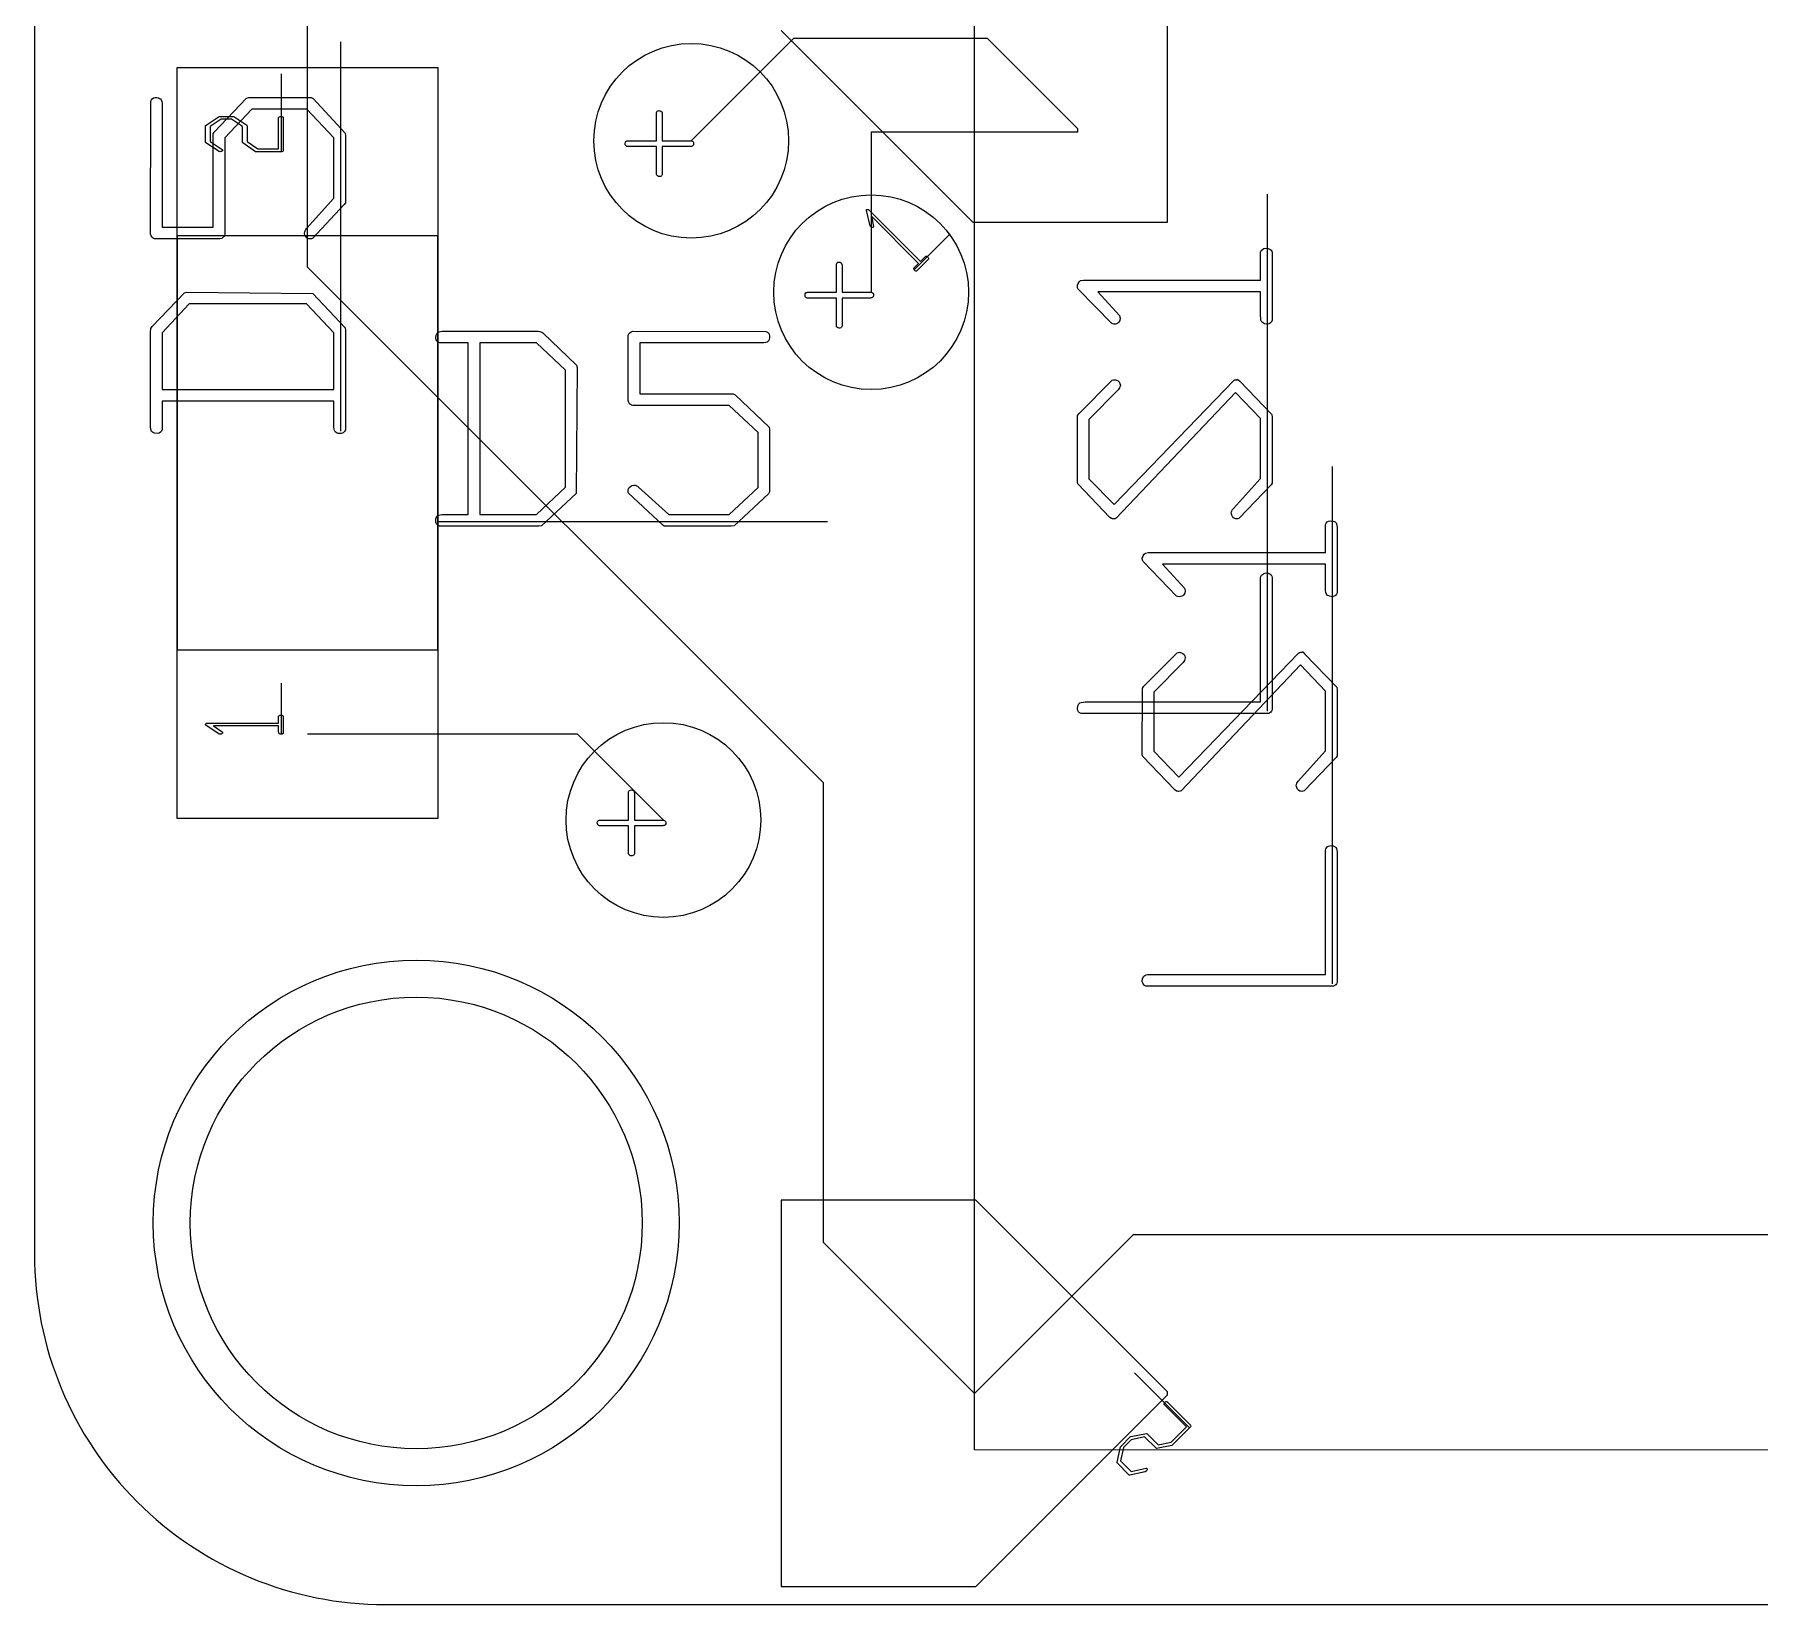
# Model space of a CAD drawing. Header units: inches. Extents: x -1 to 1.1, y -1.12 to 1.07.
# Drawn here: x -0.998 to -0.5552, y -0.998 to -0.5948 of the extents above; entities that cross this region are included whole.
import ezdxf

# ---------------------------------------------------------------- set-up
doc = ezdxf.new("R2010")
doc.units = ezdxf.units.IN
doc.header["$MEASUREMENT"] = 0
doc.linetypes.add('CENTERX2', pattern=[0.7999999999999999, 0.5, -0.1, 0.1, -0.1])

msp = doc.modelspace()

# ---------------------------------------------------------------- linework, layer by layer
at = {"color": 7, "linetype": 'Continuous'}
for p, q in [((-0.998, 0.908), (-0.998, -0.908)), ((-0.92794, -0.62486), (-0.92794, -0.44742)), ((-0.70711, -0.64294), (-0.70711, -0.54374)), ((-0.75669, -0.95831), (-0.75668, -0.57879)), ((-0.75669, -0.95831), (-0.75668, -0.57879)), ((-0.75669, -0.95831), (-0.75668, -0.57879)), ((-0.80314, -0.59579), (-0.8294, -0.62205)), ((-0.80631, -0.59373), (-0.75711, -0.64295)), ((-0.75335, -0.59579), (-0.80314, -0.59579)), ((-0.73019, -0.61895), (-0.75335, -0.59579)), ((-0.961405, -0.646515), (-0.961405, -0.603205)), ((-0.961405, -0.603205), (-0.894475, -0.603205)), ((-0.9614, -0.79612), (-0.9614, -0.6032)), ((-0.9614, -0.6032), (-0.89448, -0.6032)), ((-0.89448, -0.6032), (-0.89448, -0.79612)), ((-0.894475, -0.603205), (-0.894475, -0.646515)), ((-0.73019, -0.61986), (-0.78322, -0.61986)), ((-0.78322, -0.61986), (-0.78322, -0.66096)), ((-0.73019, -0.61986), (-0.73019, -0.61895)), ((-0.92794, -0.65452), (-0.92794, -0.62486)), ((-0.894475, -0.646515), (-0.961405, -0.646515)), ((-0.89448, -0.64651), (-0.9614, -0.64651)), ((-0.9614, -0.64651), (-0.9614, -0.75281)), ((-0.89448, -0.64651), (-0.9614, -0.64651)), ((-0.9614, -0.64651), (-0.9614, -0.75281)), ((-0.89448, -0.75281), (-0.89448, -0.64651)), ((-0.89448, -0.75281), (-0.89448, -0.64651)), ((-0.75711, -0.64295), (-0.70711, -0.64294)), ((-0.79547, -0.78699), (-0.92794, -0.65452)), ((-0.961405, -0.796115), (-0.961405, -0.752805)), ((-0.961405, -0.752805), (-0.894475, -0.752805)), ((-0.9614, -0.75281), (-0.89448, -0.75281)), ((-0.9614, -0.75281), (-0.89448, -0.75281)), ((-0.894475, -0.752805), (-0.894475, -0.796115)), ((-0.8586, -0.77446), (-0.92794, -0.77446)), ((-0.83655, -0.79651), (-0.8586, -0.77446)), ((-0.79547, -0.90502), (-0.79547, -0.78699)), ((-0.894475, -0.796115), (-0.961405, -0.796115)), ((-0.89448, -0.79612), (-0.9614, -0.79612)), ((-0.75631, -0.89417), (-0.80631, -0.89418)), ((-0.80631, -0.89418), (-0.80631, -0.99338)), ((-0.70711, -0.94339), (-0.75631, -0.89417)), ((-0.71597, -0.90304), (-0.73019, -0.91726)), ((-0.44701, -0.90304), (-0.71597, -0.90304)), ((-0.75671, -0.94378), (-0.79547, -0.90502)), ((-0.73019, -0.91726), (-0.75671, -0.94378)), ((-0.75632, -0.99338), (-0.7071, -0.94418)), ((-0.7071, -0.94418), (-0.70711, -0.94339)), ((-0.40629, -0.95832), (-0.75669, -0.95831)), ((-0.40629, -0.95832), (-0.75669, -0.95831)), ((-0.40629, -0.95832), (-0.75669, -0.95831)), ((-0.80631, -0.99338), (-0.75632, -0.99338)), ((-0.908, -0.998), (0.908, -0.998))]:
    msp.add_line(p, q, dxfattribs=at)
at = {"color": 7, "linetype": 'CENTERX2'}
for p, q in [((-0.919386667, -0.69667), (-0.919386667, -0.59667)), ((-0.934606667, -0.62486), (-0.934606667, -0.60486)), ((-0.681466667, -0.76856), (-0.681464349, -0.6357475)), ((-0.772216667, -0.65521), (-0.7629357285, -0.6459293855)), ((-0.6648, -0.83856), (-0.664797682, -0.7057475)), ((-0.8944, -0.71981), (-0.7944, -0.7198117453)), ((-0.934606667, -0.77446), (-0.934606667, -0.761335)), ((-0.701506667, -0.95262), (-0.7156485558, -0.9384776176))]:
    msp.add_line(p, q, dxfattribs=at)
at = {"color": 7, "linetype": 'Continuous', "flags": 128}
for points in [[(-0.9681214028, -0.6118950744), (-0.9680008783, -0.6115323512), (-0.9677683634, -0.6112626339), (-0.967433542, -0.6110673214), (-0.9669871134, -0.6109557143), (-0.9669871134, -0.6109557143), (-0.966559286, -0.6109743155), (-0.9661872622, -0.6110487202), (-0.9658896432, -0.6111603274), (-0.9656478277, -0.6113184375), (-0.9654618158, -0.611560253), (-0.9653223069, -0.6119322768), (-0.9652479021, -0.6124252083), (-0.9652200003, -0.6130483482), (-0.9652200003, -0.6130483482), (-0.9652200003, -0.6442890476), (-0.9652200003, -0.6442890476), (-0.9521247622, -0.6442890476), (-0.9521247622, -0.6442890476), (-0.9521247622, -0.6203121131), (-0.9521247622, -0.6203121131), (-0.951855045, -0.619809881), (-0.951855045, -0.619809881), (-0.9435775152, -0.6110952232), (-0.9435775152, -0.6110952232), (-0.9429729765, -0.6109557143), (-0.9429729765, -0.6109557143), (-0.9270131551, -0.6109557143), (-0.9270131551, -0.6109557143), (-0.9264737206, -0.6112440327), (-0.9264737206, -0.6112440327), (-0.918261295, -0.6200888988), (-0.918261295, -0.6200888988), (-0.9181961908, -0.6208050446), (-0.9181961908, -0.6208050446), (-0.9181961908, -0.6379925446), (-0.9181961908, -0.6379925446), (-0.9184659081, -0.638420372), (-0.9184659081, -0.638420372), (-0.9266225301, -0.6471908333), (-0.9266225301, -0.6471908333), (-0.9268829468, -0.6472466369), (-0.9272828724, -0.6472652381), (-0.9272828724, -0.6472652381), (-0.9275618902, -0.6472466369), (-0.9277479021, -0.6471908333), (-0.9277479021, -0.6471908333), (-0.9281013247, -0.6469769196), (-0.9283803426, -0.64667), (-0.9285663545, -0.6462886756), (-0.9286779616, -0.6458236458), (-0.9286779616, -0.6458236458), (-0.9286407593, -0.6454795238), (-0.9285477533, -0.6451633036), (-0.9283803426, -0.6448656845), (-0.9281571283, -0.6446052679), (-0.9281571283, -0.6446052679), (-0.9211723813, -0.6368299702), (-0.9211723813, -0.6368299702), (-0.9211723813, -0.6213444792), (-0.9211723813, -0.6213444792), (-0.9280827235, -0.6139319048), (-0.9280827235, -0.6139319048), (-0.9422382295, -0.6139319048), (-0.9422382295, -0.6139319048), (-0.9491485718, -0.6213444792), (-0.9491485718, -0.6213444792), (-0.9491485718, -0.6460375595), (-0.9491485718, -0.6460375595), (-0.9492229765, -0.6463816815), (-0.9493810866, -0.64667), (-0.9496136015, -0.6469211161), (-0.9499205212, -0.6471257292), (-0.9499205212, -0.6471257292), (-0.9504041521, -0.6472652381), (-0.9504041521, -0.6472652381), (-0.9672196283, -0.6472652381), (-0.9672196283, -0.6472652381), (-0.9675451491, -0.647107128), (-0.9678148664, -0.6468467113), (-0.9680287801, -0.6464932887), (-0.9681961908, -0.6460375595), (-0.9681961908, -0.6460375595), (-0.968121786, -0.6118950744)], [(-0.8370961965, -0.6145118676), (-0.8369846358, -0.6146374256), (-0.8369055807, -0.6148187872), (-0.8368544274, -0.6150559524), (-0.8368404765, -0.6153442708), (-0.8368404765, -0.6153442708), (-0.8368404765, -0.62205), (-0.8368404765, -0.62205), (-0.8293395465, -0.62205), (-0.8293395465, -0.62205), (-0.8290930807, -0.6221616071), (-0.8289210197, -0.6223243676), (-0.8288140628, -0.622533631), (-0.8287815107, -0.6227940476), (-0.8287815107, -0.6227940476), (-0.8288140628, -0.6230312128), (-0.8289210197, -0.6232544271), (-0.8290140256, -0.6233520833), (-0.8291581849, -0.6234311384), (-0.8293488471, -0.6234962426), (-0.8295860122, -0.6235380952), (-0.8295860122, -0.6235380952), (-0.8368404765, -0.6235380952), (-0.8368404765, -0.6235380952), (-0.8368404765, -0.6307088542), (-0.8368404765, -0.6307088542), (-0.8369148813, -0.6308902158), (-0.8370032369, -0.6310297247), (-0.8370962429, -0.6311320312), (-0.8372031997, -0.6311924851), (-0.8374124631, -0.631252939), (-0.8376031253, -0.6312761905), (-0.8376031253, -0.6312761905), (-0.8378309899, -0.6312296875), (-0.8380774557, -0.6310948289), (-0.8382634676, -0.6309041667), (-0.8383285718, -0.6307088542), (-0.8383285718, -0.6307088542), (-0.8383285718, -0.6235380952), (-0.8383285718, -0.6235380952), (-0.8458109006, -0.6235380952), (-0.8458109006, -0.6235380952), (-0.8459597102, -0.623486942), (-0.8460945688, -0.6233985863), (-0.8462201268, -0.6232869792), (-0.846331734, -0.6231381696), (-0.846331734, -0.6231381696), (-0.8463549855, -0.6229940104), (-0.846364286, -0.6227754464), (-0.846364286, -0.6227754464), (-0.8463131328, -0.6224592262), (-0.846159673, -0.6222313616), (-0.8460434155, -0.6221523065), (-0.8458992563, -0.622096503), (-0.8457271953, -0.6220593006), (-0.8455318828, -0.62205), (-0.8455318828, -0.62205), (-0.8383285718, -0.62205), (-0.8383285718, -0.62205), (-0.8383285718, -0.6148141369), (-0.8383285718, -0.6148141369), (-0.8382495167, -0.6146188244), (-0.8381100078, -0.6144700149), (-0.8379239959, -0.6143677083), (-0.8376775301, -0.6143119048), (-0.8376775301, -0.6143119048), (-0.8373659602, -0.614363058), (-0.8370962429, -0.6145118676)], [(-0.953966473, -0.6180147619), (-0.9506148515, -0.6158495833), (-0.9506148515, -0.6158495833), (-0.9503655956, -0.615812381), (-0.9503655956, -0.615812381), (-0.947043423, -0.615812381), (-0.947043423, -0.615812381), (-0.9468499706, -0.6158495833), (-0.9468499706, -0.6158495833), (-0.943498036, -0.6180854464), (-0.943498036, -0.6180854464), (-0.9434161908, -0.6182491369), (-0.9434161908, -0.6182491369), (-0.9434161908, -0.6222707143), (-0.9434161908, -0.6222707143), (-0.9406818158, -0.6241457143), (-0.9406818158, -0.6241457143), (-0.9353209527, -0.6241457143), (-0.9353209527, -0.6241457143), (-0.9353209527, -0.6161025595), (-0.9353209527, -0.6161025595), (-0.9352614289, -0.6159760714), (-0.9351423813, -0.6158830655), (-0.9349638099, -0.6158309821), (-0.9347257146, -0.615812381), (-0.9347257146, -0.615812381), (-0.9344913396, -0.6158309821), (-0.9343016075, -0.6158867857), (-0.9342272027, -0.6159314286), (-0.9341713991, -0.6160021131), (-0.9341416372, -0.6160913988), (-0.9341304765, -0.6162067262), (-0.9341304765, -0.6162067262), (-0.9341304765, -0.624625625), (-0.9341304765, -0.624625625), (-0.9342718456, -0.6247744345), (-0.9344801789, -0.62486), (-0.9344801789, -0.62486), (-0.9350196134, -0.62486), (-0.9350196134, -0.62486), (-0.9412658932, -0.62486), (-0.9412658932, -0.62486), (-0.9445545837, -0.6226166964), (-0.9445545837, -0.6226166964), (-0.944606667, -0.6225088095), (-0.944606667, -0.6225088095), (-0.944606667, -0.6184053869), (-0.944606667, -0.6184053869), (-0.9474377682, -0.6165266667), (-0.9474377682, -0.6165266667), (-0.9501088991, -0.6165266667), (-0.9501088991, -0.6165266667), (-0.9529400003, -0.6183793452), (-0.9529400003, -0.6183793452), (-0.9529400003, -0.6222483929), (-0.9529400003, -0.6222483929), (-0.9497963991, -0.6243019643), (-0.9497963991, -0.6243019643), (-0.9497554765, -0.6243986905), (-0.9497405956, -0.6244805357), (-0.9497405956, -0.6244805357), (-0.949777798, -0.6246293452), (-0.9498931253, -0.6247521131), (-0.9500828575, -0.6248339583), (-0.9503507146, -0.62486), (-0.9503507146, -0.62486), (-0.9506036908, -0.6248227976), (-0.9506036908, -0.6248227976), (-0.9540188694, -0.6226204167), (-0.9540188694, -0.6226204167), (-0.9541304765, -0.6224753274), (-0.9541304765, -0.6224753274), (-0.9541044349, -0.61814125), (-0.9541044349, -0.61814125), (-0.953966786, -0.6180147619)], [(-0.7839090242, -0.6397524107), (-0.7836712801, -0.6399458631), (-0.7836712801, -0.6399458631), (-0.7705500003, -0.6530671429), (-0.7705500003, -0.6530671429), (-0.7691995539, -0.6517166964), (-0.7691995539, -0.6517166964), (-0.7690842265, -0.6516906548), (-0.7689614587, -0.6516980952), (-0.768842411, -0.6517464583), (-0.768715923, -0.6518283036), (-0.768715923, -0.6518283036), (-0.768559673, -0.6520143155), (-0.7684703872, -0.6521891667), (-0.7684555063, -0.6522747321), (-0.7684703872, -0.6523602976), (-0.7685150301, -0.6524458631), (-0.7685894349, -0.6525351488), (-0.7685894349, -0.6525351488), (-0.7715656253, -0.6555113393), (-0.7715656253, -0.6555113393), (-0.7716772325, -0.6555336607), (-0.7717888396, -0.6555225), (-0.7719078872, -0.6554778571), (-0.7720306551, -0.6553960119), (-0.7720306551, -0.6553960119), (-0.7721943456, -0.6551988393), (-0.7722761908, -0.6550128274), (-0.772279911, -0.6549198214), (-0.7722464289, -0.654819375), (-0.7721831849, -0.6547152083), (-0.7720827384, -0.654599881), (-0.7720827384, -0.654599881), (-0.7710261908, -0.6535433333), (-0.7710261908, -0.6535433333), (-0.7831206849, -0.6414488393), (-0.7831206849, -0.6414488393), (-0.7825738099, -0.6440864881), (-0.7825738099, -0.6440864881), (-0.7826147325, -0.6441832143), (-0.7826593753, -0.6442464583), (-0.7826593753, -0.6442464583), (-0.7827895837, -0.6443208631), (-0.7829532741, -0.6443245833), (-0.7831430063, -0.6442464583), (-0.7833513396, -0.6440753274), (-0.7833513396, -0.6440753274), (-0.7835075896, -0.6438744345), (-0.7835075896, -0.6438744345), (-0.7844488099, -0.6399421429), (-0.7844488099, -0.6399421429), (-0.7844339289, -0.6398379762), (-0.7843744051, -0.6397486905), (-0.7843744051, -0.6397486905), (-0.7843223218, -0.639726369), (-0.7842107146, -0.6397003274), (-0.7840619051, -0.6396966071), (-0.7839093753, -0.6397524107)], [(-0.7294652265, -0.6579852232), (-0.7287212461, -0.6578457143), (-0.7287212461, -0.6578457143), (-0.683250636, -0.6578457143), (-0.683250636, -0.6578457143), (-0.683250636, -0.650637753), (-0.683250636, -0.650637753), (-0.6830646241, -0.6502564286), (-0.6827949068, -0.6499588095), (-0.6824507848, -0.6497541964), (-0.6820136568, -0.6496425893), (-0.6820136568, -0.6496425893), (-0.681297511, -0.6497262947), (-0.6807487758, -0.6499681101), (-0.6805441627, -0.6501727232), (-0.6803953532, -0.6504517411), (-0.6803023473, -0.6508330655), (-0.6802744455, -0.6512887947), (-0.6802744455, -0.6512887947), (-0.6802744455, -0.6681507738), (-0.6802744455, -0.6681507738), (-0.6804511568, -0.6685413988), (-0.6807115735, -0.6688297173), (-0.6810556955, -0.669043631), (-0.6814835229, -0.6691552381), (-0.6814835229, -0.6691552381), (-0.6822368711, -0.6690529316), (-0.6827949068, -0.6687553125), (-0.6829902193, -0.6684948958), (-0.6831390288, -0.6681135714), (-0.6832227342, -0.6676020387), (-0.683250636, -0.6669788988), (-0.683250636, -0.6669788988), (-0.683250636, -0.6608219048), (-0.683250636, -0.6608219048), (-0.7250661121, -0.6608219048), (-0.7250661121, -0.6608219048), (-0.719439252, -0.6669323958), (-0.719439252, -0.6669323958), (-0.7193369455, -0.6673230208), (-0.7192997431, -0.6676485417), (-0.7192997431, -0.6676485417), (-0.7193927491, -0.6682344792), (-0.7196810675, -0.6687274107), (-0.7198949812, -0.6689134226), (-0.7201553979, -0.669043631), (-0.7204716181, -0.6691273363), (-0.7208250407, -0.6691552381), (-0.7208250407, -0.6691552381), (-0.7214574812, -0.6690157292), (-0.7214574812, -0.6690157292), (-0.7300698324, -0.6601336607), (-0.7300698324, -0.6601336607), (-0.7302186419, -0.6597895387), (-0.7302744455, -0.6593524107), (-0.7302744455, -0.6593524107), (-0.7302186419, -0.6591105953), (-0.7300698324, -0.6587013691), (-0.7298187163, -0.6582735417), (-0.7294652937, -0.6579852232)], [(-0.7909160899, -0.6534218676), (-0.7908046358, -0.6535474256), (-0.7907255807, -0.6537287872), (-0.7906744274, -0.6539659524), (-0.7906604765, -0.6542542708), (-0.7906604765, -0.6542542708), (-0.7906604765, -0.66096), (-0.7906604765, -0.66096), (-0.7831595465, -0.66096), (-0.7831595465, -0.66096), (-0.7829130807, -0.6610716071), (-0.7827410197, -0.6612343676), (-0.7826340628, -0.661443631), (-0.7826015107, -0.6617040476), (-0.7826015107, -0.6617040476), (-0.7826340628, -0.6619412128), (-0.7827410197, -0.6621644271), (-0.7828340256, -0.6622620833), (-0.7829781849, -0.6623411384), (-0.7831688471, -0.6624062426), (-0.7834060122, -0.6624480952), (-0.7834060122, -0.6624480952), (-0.7906604765, -0.6624480952), (-0.7906604765, -0.6624480952), (-0.7906604765, -0.6696188542), (-0.7906604765, -0.6696188542), (-0.7907348813, -0.6698002158), (-0.7908232369, -0.6699397247), (-0.7909162429, -0.6700420312), (-0.7910231997, -0.6701024851), (-0.7912324631, -0.670162939), (-0.7914231253, -0.6701861905), (-0.7914231253, -0.6701861905), (-0.7916509899, -0.6701396875), (-0.7918974557, -0.6700048289), (-0.7920834676, -0.6698141667), (-0.7921485718, -0.6696188542), (-0.7921485718, -0.6696188542), (-0.7921485718, -0.6624480952), (-0.7921485718, -0.6624480952), (-0.7996309006, -0.6624480952), (-0.7996309006, -0.6624480952), (-0.7997797102, -0.662396942), (-0.7999145688, -0.6623085863), (-0.8000401268, -0.6621969792), (-0.800151734, -0.6620481696), (-0.800151734, -0.6620481696), (-0.8001749855, -0.6619040104), (-0.800184286, -0.6616854464), (-0.800184286, -0.6616854464), (-0.8001331328, -0.6613692262), (-0.799979673, -0.6611413616), (-0.7998634155, -0.6610623065), (-0.7997192563, -0.661006503), (-0.7995471953, -0.6609693006), (-0.7993518828, -0.66096), (-0.7993518828, -0.66096), (-0.7921485718, -0.66096), (-0.7921485718, -0.66096), (-0.7921485718, -0.6537241369), (-0.7921485718, -0.6537241369), (-0.7920695167, -0.6535288244), (-0.7919300078, -0.6533800149), (-0.7917439959, -0.6532777083), (-0.7914975301, -0.6532219048), (-0.7914975301, -0.6532219048), (-0.7911859602, -0.653273058), (-0.7909162429, -0.6534218676)], [(-0.96778642, -0.6698005804), (-0.9595094349, -0.6610952232), (-0.9595094349, -0.6610952232), (-0.9589048962, -0.6609557143), (-0.9589048962, -0.6609557143), (-0.9265388247, -0.6612440327), (-0.9265388247, -0.6612440327), (-0.918261295, -0.6700888988), (-0.918261295, -0.6700888988), (-0.9181961908, -0.6708050446), (-0.9181961908, -0.6708050446), (-0.9181961908, -0.6963351786), (-0.9181961908, -0.6963351786), (-0.9184194051, -0.6967444048), (-0.9187449259, -0.6970327232), (-0.9191634527, -0.6972094345), (-0.919684286, -0.6972652381), (-0.919684286, -0.6972652381), (-0.9200191075, -0.6972373363), (-0.9203074259, -0.6971443304), (-0.9205678426, -0.6970048214), (-0.9207817563, -0.6968002083), (-0.920949167, -0.6965118899), (-0.9210700747, -0.6961305655), (-0.9211444795, -0.6956562351), (-0.9211723813, -0.6950888988), (-0.9211723813, -0.6950888988), (-0.9211723813, -0.6889319048), (-0.9211723813, -0.6889319048), (-0.9652200003, -0.6889319048), (-0.9652200003, -0.6889319048), (-0.9652200003, -0.696186369), (-0.9652200003, -0.696186369), (-0.9653781105, -0.6966048958), (-0.9656385271, -0.6969211161), (-0.9659919497, -0.6971443304), (-0.9664569795, -0.6972652381), (-0.9664569795, -0.6972652381), (-0.9671731253, -0.6971815327), (-0.967731161, -0.6969397173), (-0.9679357741, -0.6967351042), (-0.9680752831, -0.6964467857), (-0.968168289, -0.6960654613), (-0.9681961908, -0.6956097321), (-0.9681961908, -0.6956097321), (-0.9681961908, -0.6948191815), (-0.9681961908, -0.6948191815), (-0.9681961908, -0.6709538542), (-0.9681961908, -0.6709538542), (-0.968168289, -0.6705818304), (-0.9680938843, -0.6702656101), (-0.9679636759, -0.6700051935), (-0.9677869646, -0.6698005804)], [(-0.9582625834, -0.6639319048), (-0.9652200003, -0.671372381), (-0.9652200003, -0.671372381), (-0.9652200003, -0.6859557143), (-0.9652200003, -0.6859557143), (-0.9211723813, -0.6859557143), (-0.9211723813, -0.6859557143), (-0.9211723813, -0.671372381), (-0.9211723813, -0.671372381), (-0.9281943307, -0.6639319048), (-0.9281943307, -0.6639319048), (-0.9582631551, -0.6639319048)], [(-0.8675303515, -0.6714097024), (-0.8588252232, -0.6796872321), (-0.8588252232, -0.6796872321), (-0.8586857143, -0.6802917708), (-0.8586857143, -0.6802917708), (-0.8589740327, -0.7126578423), (-0.8589740327, -0.7126578423), (-0.8678188988, -0.720935372), (-0.8678188988, -0.720935372), (-0.8685350446, -0.7210004762), (-0.8685350446, -0.7210004762), (-0.8940651786, -0.7210004762), (-0.8940651786, -0.7210004762), (-0.8944744048, -0.7207772619), (-0.8947627232, -0.7204517411), (-0.8949394345, -0.7200332143), (-0.8949952381, -0.719512381), (-0.8949952381, -0.719512381), (-0.8949673363, -0.7191775595), (-0.8948743304, -0.7188799405), (-0.8947348214, -0.7186288244), (-0.8945302083, -0.7184149107), (-0.8942418899, -0.7182475), (-0.8938605655, -0.7181172917), (-0.8933862351, -0.7180521875), (-0.8928188988, -0.7180242857), (-0.8928188988, -0.7180242857), (-0.8866619048, -0.7180242857), (-0.8866619048, -0.7180242857), (-0.8866619048, -0.6739766667), (-0.8866619048, -0.6739766667), (-0.893916369, -0.6739766667), (-0.893916369, -0.6739766667), (-0.8943348958, -0.6738185565), (-0.8946511161, -0.6735581399), (-0.8948743304, -0.6732047173), (-0.8949952381, -0.6727396875), (-0.8949952381, -0.6727396875), (-0.8949115327, -0.6720235417), (-0.8946697173, -0.6714748065), (-0.8944651042, -0.6712701935), (-0.8941767857, -0.6711213839), (-0.8937954613, -0.671028378), (-0.8933397321, -0.6710004762), (-0.8933397321, -0.6710004762), (-0.8925491815, -0.6710004762), (-0.8925491815, -0.6710004762), (-0.8686838542, -0.6710004762), (-0.8686838542, -0.6710004762), (-0.8683118304, -0.671028378), (-0.8679956101, -0.6711027827), (-0.8677351935, -0.6712329911), (-0.8675305804, -0.6714097024)], [(-0.8102201336, -0.6710757432), (-0.8098575893, -0.671196651), (-0.809587872, -0.6714291658), (-0.8093925595, -0.6717639873), (-0.8092809524, -0.6722104158), (-0.8092809524, -0.6722104158), (-0.8092995536, -0.6726382432), (-0.8093739583, -0.673010267), (-0.8094855655, -0.6733171867), (-0.8096436756, -0.6735590022), (-0.8098854911, -0.6737450141), (-0.8102575149, -0.6738752224), (-0.8107504464, -0.6739496272), (-0.8113735863, -0.6739775289), (-0.8113735863, -0.6739775289), (-0.8426142857, -0.6739775289), (-0.8426142857, -0.6739775289), (-0.8426142857, -0.687072767), (-0.8426142857, -0.687072767), (-0.8186373512, -0.687072767), (-0.8186373512, -0.687072767), (-0.8181351191, -0.6873424843), (-0.8181351191, -0.6873424843), (-0.8094204613, -0.6956200141), (-0.8094204613, -0.6956200141), (-0.8092809524, -0.6962245528), (-0.8092809524, -0.6962245528), (-0.8092809524, -0.7121843742), (-0.8092809524, -0.7121843742), (-0.8095692708, -0.7127238087), (-0.8095692708, -0.7127238087), (-0.8184141369, -0.7209362343), (-0.8184141369, -0.7209362343), (-0.8191302827, -0.7210013385), (-0.8191302827, -0.7210013385), (-0.8363177827, -0.7210013385), (-0.8363177827, -0.7210013385), (-0.8367456101, -0.7207316212), (-0.8367456101, -0.7207316212), (-0.8455160714, -0.7125749992), (-0.8455160714, -0.7125749992), (-0.845571875, -0.7123145825), (-0.8455904762, -0.7119146569), (-0.8455904762, -0.7119146569), (-0.845571875, -0.7116263385), (-0.8455160714, -0.7114496272), (-0.8455160714, -0.7114496272), (-0.8453021577, -0.7110869039), (-0.8449952381, -0.7108171867), (-0.8446139137, -0.7106218742), (-0.8441488839, -0.7105195676), (-0.8441488839, -0.7105195676), (-0.8438047619, -0.7105474694), (-0.8434885417, -0.710649776), (-0.8431909226, -0.7108078861), (-0.842930506, -0.711040401), (-0.842930506, -0.711040401), (-0.8351552083, -0.718025148), (-0.8351552083, -0.718025148), (-0.8196697173, -0.718025148), (-0.8196697173, -0.718025148), (-0.8122571429, -0.7111148057), (-0.8122571429, -0.7111148057), (-0.8122571429, -0.6969592998), (-0.8122571429, -0.6969592998), (-0.8196697173, -0.6900489575), (-0.8196697173, -0.6900489575), (-0.8443627976, -0.6900489575), (-0.8443627976, -0.6900489575), (-0.8447069197, -0.6899745528), (-0.8449952381, -0.6898164426), (-0.8452463542, -0.6895839278), (-0.8454509673, -0.6892770081), (-0.8454509673, -0.6892770081), (-0.8455904762, -0.6887933772), (-0.8455904762, -0.6887933772), (-0.8455904762, -0.671977901), (-0.8455904762, -0.671977901), (-0.8454323661, -0.6716523801), (-0.8451719494, -0.6713826629), (-0.8448185268, -0.6711687492), (-0.8443627976, -0.6710013385), (-0.8443627976, -0.6710013385), (-0.8102203125, -0.6710757432)], [(-0.861661406, -0.6809335119), (-0.869102381, -0.6739766667), (-0.869102381, -0.6739766667), (-0.8836857143, -0.6739766667), (-0.8836857143, -0.6739766667), (-0.8836857143, -0.7180242857), (-0.8836857143, -0.7180242857), (-0.869102381, -0.7180242857), (-0.869102381, -0.7180242857), (-0.8616619048, -0.7110023363), (-0.8616619048, -0.7110023363), (-0.8616619048, -0.6809335119)], [(-0.7298565286, -0.6921370089), (-0.7213188449, -0.6835804613), (-0.7213188449, -0.6835804613), (-0.7210212259, -0.6834781548), (-0.720695705, -0.6834409524), (-0.720695705, -0.6834409524), (-0.7204631902, -0.6834781548), (-0.7202120741, -0.6835804613), (-0.7202120741, -0.6835804613), (-0.7198400503, -0.6837385714), (-0.7195517318, -0.6840082887), (-0.7193471187, -0.6843803125), (-0.7192355116, -0.6848546429), (-0.7192355116, -0.6848546429), (-0.7194401247, -0.6855428869), (-0.7197842467, -0.6860544197), (-0.7197842467, -0.6860544197), (-0.7272991277, -0.6936809077), (-0.7272991277, -0.6936809077), (-0.7272991277, -0.7088687798), (-0.7272991277, -0.7088687798), (-0.7208724164, -0.7155094048), (-0.7208724164, -0.7155094048), (-0.6901525503, -0.6836548661), (-0.6901525503, -0.6836548661), (-0.6899014342, -0.683496756), (-0.6895480116, -0.6834409524), (-0.6895480116, -0.6834409524), (-0.6894085027, -0.6834409524), (-0.6892782943, -0.6834409524), (-0.6892782943, -0.6834409524), (-0.6891852884, -0.6833293452), (-0.689101583, -0.6832828423), (-0.6890457795, -0.6833293452), (-0.6889992765, -0.6834409524), (-0.6889992765, -0.6834409524), (-0.6885993509, -0.683794375), (-0.6885993509, -0.683794375), (-0.6803404223, -0.6923695238), (-0.6803404223, -0.6923695238), (-0.6802753181, -0.6930763691), (-0.6802753181, -0.6930763691), (-0.6802753181, -0.710012753), (-0.6802753181, -0.710012753), (-0.6805450354, -0.7104405804), (-0.6805450354, -0.7104405804), (-0.6887016574, -0.7190157292), (-0.6887016574, -0.7190157292), (-0.6890643806, -0.7191180357), (-0.6893619997, -0.7191552381), (-0.6893619997, -0.7191552381), (-0.6896410175, -0.7191366369), (-0.6898270295, -0.7190808333), (-0.6898270295, -0.7190808333), (-0.6901804521, -0.7188669197), (-0.6904594699, -0.71856), (-0.6906454818, -0.7181879762), (-0.690757089, -0.7177229464), (-0.690757089, -0.7177229464), (-0.6907198866, -0.7173788244), (-0.6906268806, -0.7170626042), (-0.6904594699, -0.7167742857), (-0.6902362556, -0.7165138691), (-0.6902362556, -0.7165138691), (-0.6832515086, -0.7087850744), (-0.6832515086, -0.7087850744), (-0.6832515086, -0.6934204911), (-0.6832515086, -0.6934204911), (-0.6896782199, -0.6866961607), (-0.6896782199, -0.6866961607), (-0.7203329818, -0.7190157292), (-0.7203329818, -0.7190157292), (-0.7205933985, -0.7191180357), (-0.7210026247, -0.7191552381), (-0.7210026247, -0.7191552381), (-0.7212537408, -0.7191366369), (-0.721476955, -0.7190808333), (-0.721476955, -0.7190808333), (-0.7219512854, -0.7188018155), (-0.7219512854, -0.7188018155), (-0.7301358092, -0.7101708631), (-0.7301358092, -0.7101708631), (-0.7302753181, -0.7097523363), (-0.7302753181, -0.7097523363), (-0.730210214, -0.6926392411), (-0.730210214, -0.6926392411), (-0.7298567914, -0.6921370089)], [(-0.712798219, -0.7279852232), (-0.7120545791, -0.7278457143), (-0.7120545791, -0.7278457143), (-0.666583969, -0.7278457143), (-0.666583969, -0.7278457143), (-0.666583969, -0.720637753), (-0.666583969, -0.720637753), (-0.6663979571, -0.7202564286), (-0.6661282398, -0.7199588095), (-0.6657841178, -0.7197541964), (-0.6653469898, -0.7196425893), (-0.6653469898, -0.7196425893), (-0.664630844, -0.7197262947), (-0.6640821088, -0.7199681101), (-0.6638774957, -0.7201727232), (-0.6637286862, -0.7204517411), (-0.6636356803, -0.7208330655), (-0.6636077785, -0.7212887947), (-0.6636077785, -0.7212887947), (-0.6636077785, -0.7381507738), (-0.6636077785, -0.7381507738), (-0.6637844898, -0.7385413988), (-0.6640449065, -0.7388297173), (-0.6643890285, -0.739043631), (-0.6648168559, -0.7391552381), (-0.6648168559, -0.7391552381), (-0.6655702041, -0.7390529316), (-0.6661282398, -0.7387553125), (-0.6663235523, -0.7384948958), (-0.6664723618, -0.7381135714), (-0.6665560672, -0.7376020387), (-0.666583969, -0.7369788988), (-0.666583969, -0.7369788988), (-0.666583969, -0.7308219048), (-0.666583969, -0.7308219048), (-0.7083994451, -0.7308219048), (-0.7083994451, -0.7308219048), (-0.702772585, -0.7369323958), (-0.702772585, -0.7369323958), (-0.7026702785, -0.7373230208), (-0.7026330761, -0.7376485417), (-0.7026330761, -0.7376485417), (-0.7027260821, -0.7382344792), (-0.7030144005, -0.7387274107), (-0.7032283142, -0.7389134226), (-0.7034887309, -0.739043631), (-0.7038049511, -0.7391273363), (-0.7041583737, -0.7391552381), (-0.7041583737, -0.7391552381), (-0.7047908142, -0.7390157292), (-0.7047908142, -0.7390157292), (-0.7134031654, -0.7301336607), (-0.7134031654, -0.7301336607), (-0.7135519749, -0.7297895387), (-0.7136077785, -0.7293524107), (-0.7136077785, -0.7293524107), (-0.7135519749, -0.7291105953), (-0.7134031654, -0.7287013691), (-0.7131520493, -0.7282735417), (-0.7127986267, -0.7279852232)], [(-0.7299040481, -0.7666440774), (-0.7296623515, -0.7664394643), (-0.7292996283, -0.7662906548), (-0.728825298, -0.7662069494), (-0.7282393605, -0.7661790476), (-0.7282393605, -0.7661790476), (-0.6832523813, -0.7661790476), (-0.6832523813, -0.7661790476), (-0.6832523813, -0.7342687054), (-0.6832523813, -0.7342687054), (-0.6831779765, -0.7339338839), (-0.6830198664, -0.7336548661), (-0.6827873515, -0.7334316518), (-0.6824711313, -0.7332642411), (-0.6824711313, -0.7332642411), (-0.6821177087, -0.733106131), (-0.681764286, -0.7330503274), (-0.681764286, -0.7330503274), (-0.6812713545, -0.7331340327), (-0.680778423, -0.7333758482), (-0.6805552087, -0.7335804613), (-0.6803970985, -0.7338594792), (-0.6803040926, -0.7342408036), (-0.6802761908, -0.7346965327), (-0.6802761908, -0.7346965327), (-0.6802761908, -0.7682251786), (-0.6802761908, -0.7682251786), (-0.6804343009, -0.7685506994), (-0.6806296134, -0.7688111161), (-0.6808714289, -0.7690157292), (-0.6811597474, -0.7691552381), (-0.6811597474, -0.7691552381), (-0.6825176343, -0.7691552381), (-0.6825176343, -0.7691552381), (-0.7293275301, -0.7691552381), (-0.7293275301, -0.7691552381), (-0.7296902533, -0.7689785268), (-0.7299692712, -0.7687088095), (-0.7301645837, -0.7683739881), (-0.7302761908, -0.7679461607), (-0.7302761908, -0.7679461607), (-0.7301831849, -0.7671928125), (-0.729904167, -0.7666440774)], [(-0.7131901078, -0.7621370089), (-0.7046521779, -0.7535804613), (-0.7046521779, -0.7535804613), (-0.7043545589, -0.7534781548), (-0.704029038, -0.7534409524), (-0.704029038, -0.7534409524), (-0.7037965232, -0.7534781548), (-0.7035454071, -0.7535804613), (-0.7035454071, -0.7535804613), (-0.7031733833, -0.7537385714), (-0.7028850648, -0.7540082887), (-0.7026804517, -0.7543803125), (-0.7025688446, -0.7548546429), (-0.7025688446, -0.7548546429), (-0.7027734577, -0.7555428869), (-0.7031175797, -0.7560544197), (-0.7031175797, -0.7560544197), (-0.7106324607, -0.7636809077), (-0.7106324607, -0.7636809077), (-0.7106324607, -0.7788687798), (-0.7106324607, -0.7788687798), (-0.7042057494, -0.7855094048), (-0.7042057494, -0.7855094048), (-0.6734858833, -0.7536548661), (-0.6734858833, -0.7536548661), (-0.6732347672, -0.753496756), (-0.6728813446, -0.7534409524), (-0.6728813446, -0.7534409524), (-0.6727418357, -0.7534409524), (-0.6726116273, -0.7534409524), (-0.6726116273, -0.7534409524), (-0.6725186214, -0.7533293452), (-0.672434916, -0.7532828423), (-0.6723791125, -0.7533293452), (-0.6723326095, -0.7534409524), (-0.6723326095, -0.7534409524), (-0.6719326839, -0.753794375), (-0.6719326839, -0.753794375), (-0.6636737553, -0.7623695238), (-0.6636737553, -0.7623695238), (-0.6636086511, -0.7630763691), (-0.6636086511, -0.7630763691), (-0.6636086511, -0.780012753), (-0.6636086511, -0.780012753), (-0.6638783684, -0.7804405804), (-0.6638783684, -0.7804405804), (-0.6720349904, -0.7890157292), (-0.6720349904, -0.7890157292), (-0.6723977136, -0.7891180357), (-0.6726953327, -0.7891552381), (-0.6726953327, -0.7891552381), (-0.6729743505, -0.7891366369), (-0.6731603625, -0.7890808333), (-0.6731603625, -0.7890808333), (-0.6735137851, -0.7888669197), (-0.6737928029, -0.78856), (-0.6739788148, -0.7881879762), (-0.674090422, -0.7877229464), (-0.674090422, -0.7877229464), (-0.6740532196, -0.7873788244), (-0.6739602136, -0.7870626042), (-0.6737928029, -0.7867742857), (-0.6735695886, -0.7865138691), (-0.6735695886, -0.7865138691), (-0.6665848416, -0.7787850744), (-0.6665848416, -0.7787850744), (-0.6665848416, -0.7634204911), (-0.6665848416, -0.7634204911), (-0.6730115529, -0.7566961607), (-0.6730115529, -0.7566961607), (-0.7036663148, -0.7890157292), (-0.7036663148, -0.7890157292), (-0.7039267315, -0.7891180357), (-0.7043359577, -0.7891552381), (-0.7043359577, -0.7891552381), (-0.7045870738, -0.7891366369), (-0.704810288, -0.7890808333), (-0.704810288, -0.7890808333), (-0.7052846184, -0.7888018155), (-0.7052846184, -0.7888018155), (-0.7134691422, -0.7801708631), (-0.7134691422, -0.7801708631), (-0.7136086511, -0.7797523363), (-0.7136086511, -0.7797523363), (-0.713543547, -0.7626392411), (-0.713543547, -0.7626392411), (-0.7131901244, -0.7621370089)], [(-0.9538063149, -0.7716400595), (-0.9535091968, -0.7716028571), (-0.9535091968, -0.7716028571), (-0.9353209527, -0.7716028571), (-0.9353209527, -0.7716028571), (-0.9353209527, -0.769835744), (-0.9353209527, -0.769835744), (-0.935246548, -0.7697390179), (-0.935138661, -0.7696683333), (-0.9350010122, -0.76961625), (-0.934826161, -0.7695902083), (-0.934826161, -0.7695902083), (-0.9345397027, -0.7696088095), (-0.9343202087, -0.7696720536), (-0.9342383634, -0.7697204167), (-0.9341788396, -0.7697911012), (-0.9341416372, -0.7698841071), (-0.9341304765, -0.7699994345), (-0.9341304765, -0.7699994345), (-0.9341304765, -0.774210744), (-0.9341304765, -0.774210744), (-0.934201161, -0.7743074702), (-0.9343053277, -0.7743781548), (-0.9344429765, -0.7744302381), (-0.9346141075, -0.77446), (-0.9346141075, -0.77446), (-0.9349154468, -0.7744339583), (-0.935138661, -0.7743595536), (-0.935216786, -0.7742925893), (-0.9352763099, -0.7741921429), (-0.935309792, -0.7740619345), (-0.9353209527, -0.7739019643), (-0.9353209527, -0.7739019643), (-0.9353209527, -0.7723171429), (-0.9353209527, -0.7723171429), (-0.9520471432, -0.7723171429), (-0.9520471432, -0.7723171429), (-0.9497963991, -0.7738870833), (-0.9497963991, -0.7738870833), (-0.9497554765, -0.7739875298), (-0.9497405956, -0.7740730952), (-0.9497405956, -0.7740730952), (-0.949777798, -0.7742219048), (-0.9498931253, -0.7743483929), (-0.9500828575, -0.7744302381), (-0.9503507146, -0.77446), (-0.9503507146, -0.77446), (-0.9506036908, -0.7744227976), (-0.9506036908, -0.7744227976), (-0.9540486313, -0.7721832143), (-0.9540486313, -0.7721832143), (-0.9541081551, -0.7720939286), (-0.9541304765, -0.7719823214), (-0.9541304765, -0.7719823214), (-0.9541081551, -0.7719227976), (-0.9540486313, -0.771818631), (-0.9539481849, -0.771710744), (-0.9538068158, -0.7716400595)], [(-0.8442458205, -0.7889718676), (-0.8441346358, -0.7890974256), (-0.8440555807, -0.7892787872), (-0.8440044274, -0.7895159524), (-0.8439904765, -0.7898042708), (-0.8439904765, -0.7898042708), (-0.8439904765, -0.79651), (-0.8439904765, -0.79651), (-0.8364895465, -0.79651), (-0.8364895465, -0.79651), (-0.8362430807, -0.7966216071), (-0.8360710197, -0.7967843676), (-0.8359640628, -0.796993631), (-0.8359315107, -0.7972540476), (-0.8359315107, -0.7972540476), (-0.8359640628, -0.7974912128), (-0.8360710197, -0.7977144271), (-0.8361640256, -0.7978120833), (-0.8363081849, -0.7978911384), (-0.8364988471, -0.7979562426), (-0.8367360122, -0.7979980952), (-0.8367360122, -0.7979980952), (-0.8439904765, -0.7979980952), (-0.8439904765, -0.7979980952), (-0.8439904765, -0.8051688542), (-0.8439904765, -0.8051688542), (-0.8440648813, -0.8053502158), (-0.8441532369, -0.8054897247), (-0.8442462429, -0.8055920313), (-0.8443531997, -0.8056524851), (-0.8445624631, -0.805712939), (-0.8447531253, -0.8057361905), (-0.8447531253, -0.8057361905), (-0.8449809899, -0.8056896875), (-0.8452274557, -0.8055548289), (-0.8454134676, -0.8053641667), (-0.8454785718, -0.8051688542), (-0.8454785718, -0.8051688542), (-0.8454785718, -0.7979980952), (-0.8454785718, -0.7979980952), (-0.8529609006, -0.7979980952), (-0.8529609006, -0.7979980952), (-0.8531097102, -0.797946942), (-0.8532445688, -0.7978585863), (-0.8533701268, -0.7977469792), (-0.853481734, -0.7975981696), (-0.853481734, -0.7975981696), (-0.8535049855, -0.7974540104), (-0.853514286, -0.7972354464), (-0.853514286, -0.7972354464), (-0.8534631328, -0.7969192262), (-0.853309673, -0.7966913616), (-0.8531934155, -0.7966123065), (-0.8530492563, -0.796556503), (-0.8528771953, -0.7965193006), (-0.8526818828, -0.79651), (-0.8526818828, -0.79651), (-0.8454785718, -0.79651), (-0.8454785718, -0.79651), (-0.8454785718, -0.7892741369), (-0.8454785718, -0.7892741369), (-0.8453995167, -0.7890788244), (-0.8452600078, -0.7889300149), (-0.8450739959, -0.7888277083), (-0.8448275301, -0.7887719048), (-0.8448275301, -0.7887719048), (-0.8445159602, -0.788823058), (-0.8442462429, -0.7889718676)], [(-0.7132370406, -0.8366440774), (-0.7129956845, -0.8364394643), (-0.7126329613, -0.8362906548), (-0.712158631, -0.8362069494), (-0.7115726935, -0.8361790476), (-0.7115726935, -0.8361790476), (-0.6665857143, -0.8361790476), (-0.6665857143, -0.8361790476), (-0.6665857143, -0.8042687054), (-0.6665857143, -0.8042687054), (-0.6665113095, -0.8039338839), (-0.6663531994, -0.8036548661), (-0.6661206845, -0.8034316518), (-0.6658044643, -0.8032642411), (-0.6658044643, -0.8032642411), (-0.6654510417, -0.803106131), (-0.665097619, -0.8030503274), (-0.665097619, -0.8030503274), (-0.6646046875, -0.8031340327), (-0.664111756, -0.8033758482), (-0.6638885417, -0.8035804613), (-0.6637304315, -0.8038594792), (-0.6636374256, -0.8042408036), (-0.6636095238, -0.8046965327), (-0.6636095238, -0.8046965327), (-0.6636095238, -0.8382251786), (-0.6636095238, -0.8382251786), (-0.6637676339, -0.8385506994), (-0.6639629464, -0.8388111161), (-0.6642047619, -0.8390157292), (-0.6644930804, -0.8391552381), (-0.6644930804, -0.8391552381), (-0.6658509673, -0.8391552381), (-0.6658509673, -0.8391552381), (-0.7126608631, -0.8391552381), (-0.7126608631, -0.8391552381), (-0.7130235863, -0.8389785268), (-0.7133026042, -0.8387088095), (-0.7134979167, -0.8383739881), (-0.7136095238, -0.8379461607), (-0.7136095238, -0.8379461607), (-0.7135165179, -0.8371928125), (-0.7132375, -0.8366440774)], [(-0.7200593085, -0.961448125), (-0.7192187206, -0.957526994), (-0.7192187206, -0.957526994), (-0.719069911, -0.9573261012), (-0.719069911, -0.9573261012), (-0.7167038396, -0.9549600298), (-0.7167038396, -0.9549600298), (-0.7165401491, -0.9548484226), (-0.7165401491, -0.9548484226), (-0.7125632146, -0.9540634524), (-0.7125632146, -0.9540634524), (-0.7123846432, -0.9541229762), (-0.7123846432, -0.9541229762), (-0.7095126194, -0.956995), (-0.7095126194, -0.956995), (-0.7061644051, -0.9563253571), (-0.7061644051, -0.9563253571), (-0.7022209527, -0.9523819048), (-0.7022209527, -0.9523819048), (-0.7079687206, -0.9466341369), (-0.7079687206, -0.9466341369), (-0.7080245241, -0.946511369), (-0.7080170837, -0.9463737202), (-0.7079463991, -0.946228631), (-0.7078161908, -0.946072381), (-0.7078161908, -0.946072381), (-0.707663661, -0.9459458929), (-0.7075111313, -0.9458677679), (-0.7074330063, -0.9458566071), (-0.707351161, -0.9458752083), (-0.7072655956, -0.9459198512), (-0.7071763099, -0.9459979762), (-0.7071763099, -0.9459979762), (-0.7011978872, -0.9519763988), (-0.7011978872, -0.9519763988), (-0.7011904468, -0.9521810119), (-0.7012760122, -0.9523893452), (-0.7012760122, -0.9523893452), (-0.7016554765, -0.9527688095), (-0.7016554765, -0.9527688095), (-0.7060602384, -0.9571735714), (-0.7060602384, -0.9571735714), (-0.7099739289, -0.9578878571), (-0.7099739289, -0.9578878571), (-0.7100892563, -0.9578469345), (-0.7100892563, -0.9578469345), (-0.7130208039, -0.9549153869), (-0.7130208039, -0.9549153869), (-0.7164694646, -0.9556780357), (-0.7164694646, -0.9556780357), (-0.7184486313, -0.9576572024), (-0.7184486313, -0.9576572024), (-0.7192298813, -0.9610872619), (-0.7192298813, -0.9610872619), (-0.7164657444, -0.9638513988), (-0.7164657444, -0.9638513988), (-0.7126487801, -0.9629659821), (-0.7126487801, -0.9629659821), (-0.7125483337, -0.9630069048), (-0.7124813694, -0.9630515476), (-0.7124813694, -0.9630515476), (-0.7123995241, -0.9631854762), (-0.7123958039, -0.9633566071), (-0.7124702087, -0.9635463393), (-0.7126413396, -0.9637546726), (-0.7126413396, -0.9637546726), (-0.7128459527, -0.9639072024), (-0.7128459527, -0.9639072024), (-0.7168303277, -0.9647591369), (-0.7168303277, -0.9647591369), (-0.7170088991, -0.9647368155), (-0.7170088991, -0.9647368155), (-0.7200706551, -0.9616378571), (-0.7200706551, -0.9616378571), (-0.7200594944, -0.961448125)]]:
    msp.add_lwpolyline(points, dxfattribs=at)
at = {"color": 7, "linetype": 'Continuous'}
for centre, radius in [((-0.8294, -0.62205), 0.025), ((-0.78322, -0.66096), 0.025), ((-0.83655, -0.79651), 0.025), ((-0.9, -0.9), 0.0675), ((-0.9, -0.9), 0.0675), ((-0.9, -0.9), 0.0579999999999999)]:
    msp.add_circle(centre, radius, dxfattribs=at)
msp.add_arc((-0.9080000672, -0.9080000672), 0.0899999327632586, 179.9999571957, 270.0000428043, dxfattribs=at)

doc.saveas('drawing.dxf')
